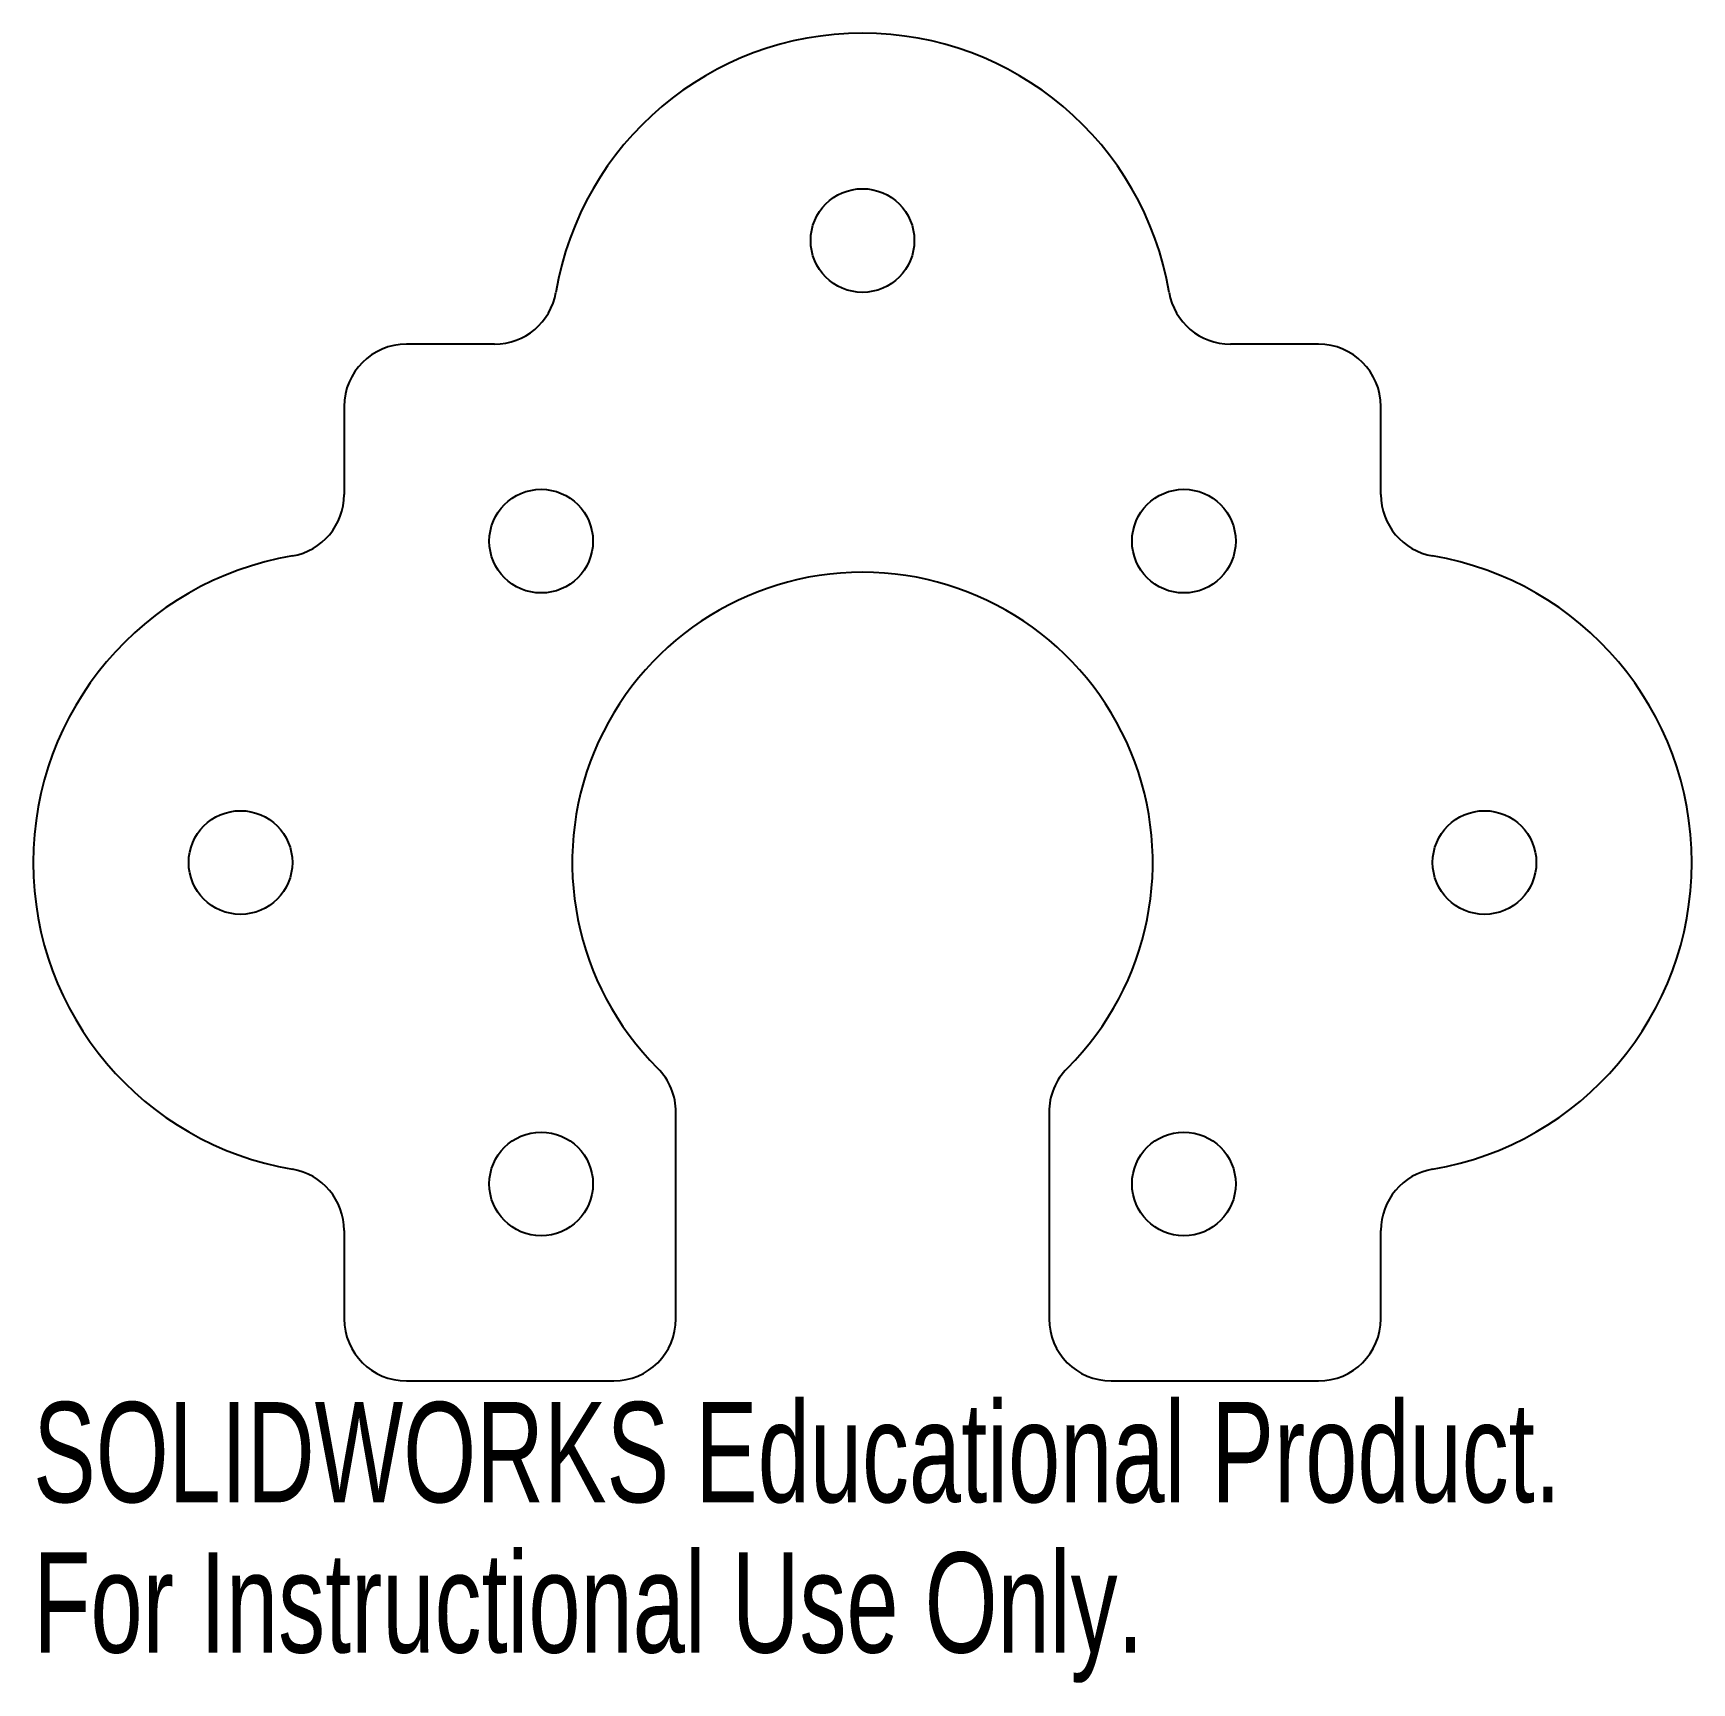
# Model space of a CAD drawing. Header units: millimetres. Extents: x -40 to 40, y -39.6 to 40.
import ezdxf

# ---------------------------------------------------------------- set-up
doc = ezdxf.new("R2010")
doc.units = ezdxf.units.MM
doc.styles.add('SLDTEXTSTYLE0', font='TXT', dxfattribs={"width": 0.7})

msp = doc.modelspace()

# ---------------------------------------------------------------- linework, layer by layer
at = {"color": 7, "linetype": 'Continuous', "lineweight": 25}
for p, q in [((-17.748, 25), (-22, 25)), ((22, 25), (17.748, 25)), ((-25, 22), (-25, 17.748)), ((25, 17.748), (25, 22)), ((-9, -22), (-9, -12.042)), ((9, -12.042), (9, -22)), ((-25, -17.748), (-25, -22)), ((25, -22), (25, -17.748)), ((-22, -25), (-12, -25)), ((12, -25), (22, -25))]:
    msp.add_line(p, q, dxfattribs=at)
for centre in [(0, 30), (-15.5, 15.5), (15.5, 15.5), (-30, 0), (30, 0), (-15.5, -15.5), (15.5, -15.5)]:
    msp.add_circle(centre, 2.5, dxfattribs=at)
for centre, radius, start, end in [((0, 25), 15, 9.59407, 170.40593), ((-17.748, 28), 3, 270, 350.40593), ((17.748, 28), 3, 189.59407, 270), ((-22, 22), 3, 90, 180), ((22, 22), 3, 0, 90), ((-28, 17.748), 3, 279.59407, 0), ((28, 17.748), 3, 180, 260.40593), ((-25, 0), 15, 99.59407, 260.40593), ((25, 0), 15, 279.59407, 80.40593), ((0, 0), 14, 314.90087, 225.09913), ((-12, -12.042), 3, 0, 45.09913), ((12, -12.042), 3, 134.90087, 180), ((-28, -17.748), 3, 0, 80.40593), ((28, -17.748), 3, 99.59407, 180), ((-22, -22), 3, 180, 270), ((-12, -22), 3, 270, 0), ((12, -22), 3, 180, 270), ((22, -22), 3, 270, 0)]:
    msp.add_arc(centre, radius, start, end, dxfattribs=at)

# ---------------------------------------------------------------- texts
at = {"color": 7, "linetype": 'Continuous', "char_height": 4.83362, "attachment_point": 1, "style": 'SLDTEXTSTYLE0'}
for s, insert in [('SOLIDWORKS Educational Product.', (-40, -26.02)), ('For Instructional Use Only.', (-40, -33.27))]:
    msp.add_mtext(s, dxfattribs=dict(at, insert=insert))

doc.saveas('drawing.dxf')
